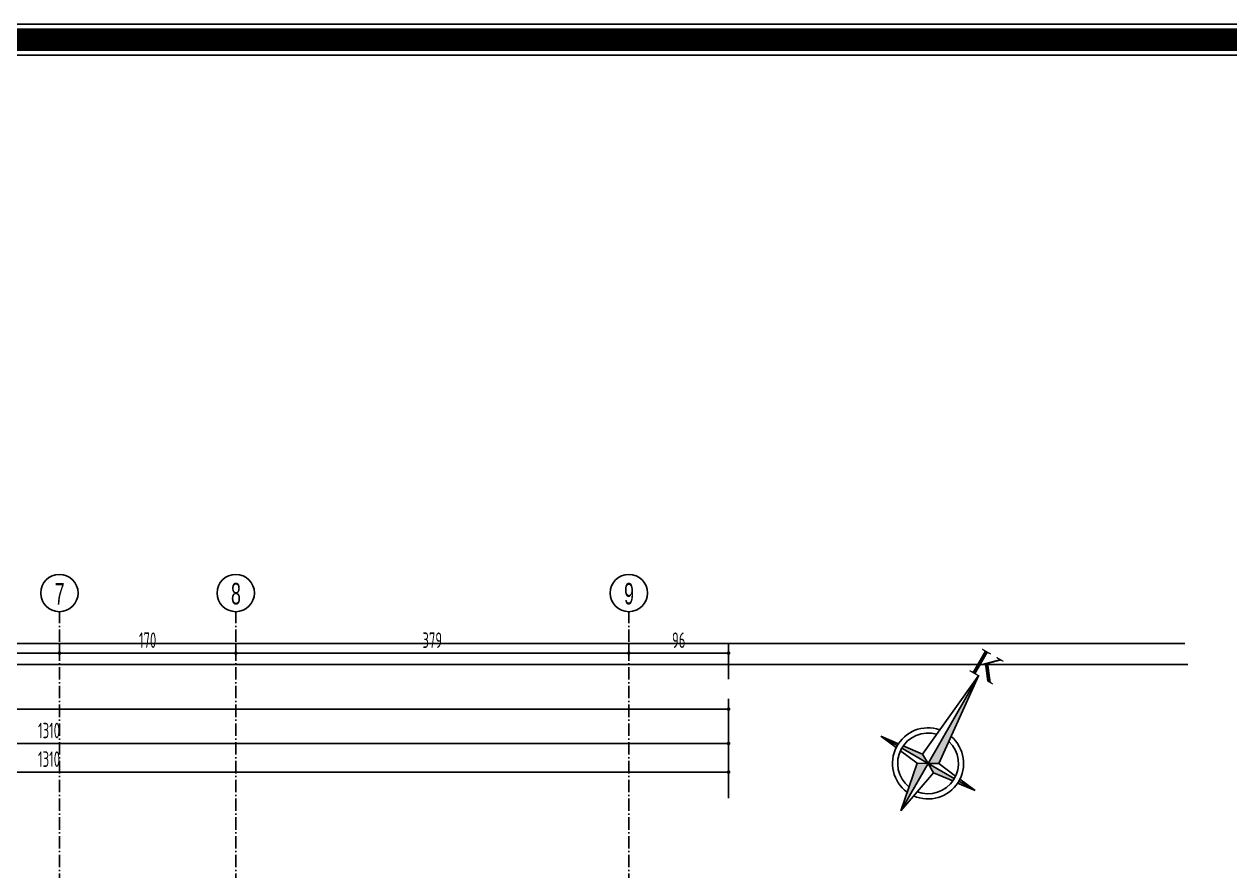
# Model space of a CAD drawing. Extents: x 41749 to 92598, y -24291 to 29432.
# Drawn here: x 47568 to 48731, y -22207 to -21391 of the extents above; entities that cross this region are included whole.
import ezdxf
from ezdxf.enums import TextEntityAlignment as Align

# ---------------------------------------------------------------- set-up
doc = ezdxf.new("R2010")
doc.units = 0
doc.header["$MEASUREMENT"] = 0
doc.header["$PDMODE"] = 3
doc.linetypes.add('ACAD_ISO10W100', pattern=[18, 12, -3, 0, -3])
doc.layers.get('0').update_dxf_attribs({"linetype": 'CONTINUOUS'})
doc.layers.get('Defpoints').update_dxf_attribs({"linetype": 'CONTINUOUS'})
for name, color, linetype in [('AKS', 10, 'CONTINUOUS'), ('doğrama', 1, 'CONTINUOUS'), ('MERBAS', 231, 'CONTINUOUS'), ('MERD', 3, 'CONTINUOUS'), ('OLCU', 3, 'CONTINUOUS'), ('TEFRIS', 12, 'CONTINUOUS'), ('YAZI', 7, 'CONTINUOUS')]:
    doc.layers.add(name, color=color, linetype=linetype)
doc.styles.add('ISIM', font='times.ttf')
doc.styles.add('OLCU', font='isocpeur.ttf', dxfattribs={"width": 0.59})
doc.dimstyles.new('OLCU3', dxfattribs={"dimscale": 0.5, "dimtxt": 30, "dimasz": 7, "dimexe": 20, "dimexo": 0, "dimgap": 10, "dimtad": 1, "dimdec": 4, "dimrnd": 0.5, "dimdsep": 46, "dimtxsty": 'OLCU', "dimblk1": 'DOT', "dimblk2": 'DOT', "dimsah": 1, "dimcen": 0.09, "dimclrt": 4, "dimadec": 0, "dimazin": 0, "dimtfac": 1, "dimtdec": 4, "dimtix": 1, "dimtmove": 2, "dimatfit": 3, "dimfxl": 0, "dimtolj": 1, "dimtzin": 0, "dimarcsym": 0})

# ---------------------------------------------------------------- blocks, each defined once
blk = doc.blocks.new('A$C0A661DCC')
at = {"layer": 'doğrama'}
h = blk.add_hatch(color=256, dxfattribs=at)
h.paths.add_polyline_path([(73.3, 210.1), (73.3, 73.3), (86, 80.4)])
h.paths.add_polyline_path([(114, 73.3), (73.3, 73.3), (86, 66.2), (113.8, 69.4, 0.023599)])
h.paths.add_polyline_path([(146.5, 73.3), (120.9, 73.3, -0.015803), (120.8, 70.2)])
h.paths.add_polyline_path([(73.3, 73.3), (60.5, 66.2), (73.3, 0)])
h.paths.add_polyline_path([(60.5, 80.4), (32.7, 77.1, 0.023599), (32.5, 73.3), (73.3, 73.3)])
h.paths.add_polyline_path([(25.7, 76.3), (0, 73.3), (25.6, 73.3, -0.015803)])
for p, q in [((73.3, 210.1), (60.5, 80.4)), ((73.3, 73.3), (73.3, 210.1)), ((73.3, 73.3), (73.3, 210.1)), ((73.3, 210.1), (86, 80.4)), ((0, 73.3), (25.7, 76.3)), ((25.6, 73.3), (0, 73.3)), ((0, 73.3), (25.7, 70.2)), ((25.6, 73.3), (0, 73.3)), ((73.3, 73.3), (32.5, 73.3)), ((73.3, 73.3), (32.5, 73.3)), ((32.7, 77.1), (60.5, 80.4)), ((32.7, 69.4), (60.5, 66.2)), ((60.5, 80.4), (73.3, 73.3)), ((60.5, 80.4), (73.3, 73.3)), ((60.5, 66.2), (73.3, 73.3)), ((60.5, 66.2), (73.3, 73.3)), ((73.3, 0), (60.5, 66.2)), ((86, 80.4), (73.3, 73.3)), ((86, 80.4), (73.3, 73.3)), ((86, 66.2), (73.3, 73.3)), ((86, 66.2), (73.3, 73.3)), ((73.3, 73.3), (114, 73.3)), ((73.3, 73.3), (114, 73.3)), ((73.3, 73.3), (73.3, 0)), ((73.3, 73.3), (73.3, 0)), ((73.3, 0), (86, 66.2)), ((113.8, 77.1), (86, 80.4)), ((113.8, 69.4), (86, 66.2)), ((146.5, 73.3), (120.8, 76.3)), ((146.5, 73.3), (120.8, 70.2)), ((120.9, 73.3), (146.5, 73.3)), ((120.9, 73.3), (146.5, 73.3)), ((142.3, 73), (142.3, 73))]:
    blk.add_line(p, q, dxfattribs=at)
for radius, start, end in [(47.7, 100.6569, 264.0217), (47.7, 275.9783, 79.3431), (40.7, 103.5333, 261.0308), (40.7, 278.9692, 76.4667)]:
    blk.add_arc((73.3, 73.3), radius, start, end, dxfattribs=at)
at = {"layer": 'doğrama', "style": 'ISIM'}
blk.add_text('K', height=35, dxfattribs=at).set_placement((76.8, 208.2), align=Align.CENTER)
blk = doc.blocks.new('DOT')
at = {"color": 0, "linetype": 'ByBlock'}
blk.add_line((-0.5, 0), (-1, 0), dxfattribs=at)
at = {"color": 0, "linetype": 'ByBlock', "const_width": 0.5}
blk.add_lwpolyline([(-0.25, 0, 1), (0.25, 0, 1)], format="xyb", close=True, dxfattribs=at)
blk = doc.blocks.new('*D2503')
at = {"layer": 'Defpoints', "color": 0, "transparency": 16777216}
for p in [(46937.4, -22111.9), (46937.4, -22237.6), (48247.4, -22296.3)]:
    blk.add_point(p, dxfattribs=at)
at = {"layer": 'OLCU', "color": 0, "lineweight": -2, "transparency": 16777216}
for p, q in [((46937.4, -22136.9), (46937.4, -22101.9)), ((48247.4, -22136.9), (48247.4, -22101.9)), ((48243.9, -22111.9), (46940.9, -22111.9))]:
    blk.add_line(p, q, dxfattribs=at)
at = {"layer": 'OLCU', "color": 0, "lineweight": -2, "transparency": 16777216, "xscale": 3.5, "yscale": 3.5, "zscale": 3.5, "rotation": 180}
blk.add_blockref('DOT', (46937.4, -22111.9), dxfattribs=at)
at = {"layer": 'OLCU', "color": 0, "lineweight": -2, "transparency": 16777216, "xscale": 3.5, "yscale": 3.5, "zscale": 3.5}
blk.add_blockref('DOT', (48247.4, -22111.9), dxfattribs=at)
at = {"layer": 'OLCU', "color": 4, "transparency": 16777216, "insert": (47592.4, -22099.4), "char_height": 15, "attachment_point": 5, "style": 'OLCU'}
blk.add_mtext('\\A1;1310', dxfattribs=at)
blk = doc.blocks.new('*D2511')
at = {"layer": 'Defpoints', "color": 0, "transparency": 16777216}
for p in [(48247.4, -22084.3), (46937.4, -22261.3), (48247.4, -22296.3)]:
    blk.add_point(p, dxfattribs=at)
at = {"layer": 'OLCU', "color": 0, "lineweight": -2, "transparency": 16777216}
for p, q in [((46937.4, -22109.3), (46937.4, -22074.3)), ((48247.4, -22109.3), (48247.4, -22074.3)), ((46940.9, -22084.3), (48243.9, -22084.3))]:
    blk.add_line(p, q, dxfattribs=at)
at = {"layer": 'OLCU', "color": 0, "lineweight": -2, "transparency": 16777216, "xscale": 3.5, "yscale": 3.5, "zscale": 3.5, "rotation": 180}
blk.add_blockref('DOT', (46937.4, -22084.3), dxfattribs=at)
at = {"layer": 'OLCU', "color": 0, "lineweight": -2, "transparency": 16777216, "xscale": 3.5, "yscale": 3.5, "zscale": 3.5}
blk.add_blockref('DOT', (48247.4, -22084.3), dxfattribs=at)
at = {"layer": 'OLCU', "color": 4, "transparency": 16777216, "insert": (47592.4, -22071.8), "char_height": 15, "attachment_point": 5, "style": 'OLCU'}
blk.add_mtext('\\A1;1310', dxfattribs=at)
blk = doc.blocks.new('*D2512')
at = {"layer": 'Defpoints', "color": 0, "transparency": 16777216}
for p in [(46057.9, -22051.2), (46057.9, -22136.9), (48247.4, -22132)]:
    blk.add_point(p, dxfattribs=at)
at = {"layer": 'OLCU', "color": 0, "lineweight": -2, "transparency": 16777216}
for p, q in [((46057.9, -22076.2), (46057.9, -22041.2)), ((48247.4, -22076.2), (48247.4, -22041.2)), ((48243.9, -22051.2), (46061.4, -22051.2))]:
    blk.add_line(p, q, dxfattribs=at)
at = {"layer": 'OLCU', "color": 0, "lineweight": -2, "transparency": 16777216, "xscale": 3.5, "yscale": 3.5, "zscale": 3.5, "rotation": 180}
blk.add_blockref('DOT', (46057.9, -22051.2), dxfattribs=at)
at = {"layer": 'OLCU', "color": 0, "lineweight": -2, "transparency": 16777216, "xscale": 3.5, "yscale": 3.5, "zscale": 3.5}
blk.add_blockref('DOT', (48247.4, -22051.2), dxfattribs=at)
at = {"layer": 'OLCU', "color": 4, "transparency": 16777216, "insert": (47152.6, -22038.7), "char_height": 15, "attachment_point": 5, "style": 'OLCU'}
blk.add_mtext('\\A1;2189.5', dxfattribs=at)
blk = doc.blocks.new('*D2558')
at = {"layer": 'Defpoints', "color": 0, "transparency": 16777216}
for p in [(48151.2, -21997.2), (48151.2, -21997.2), (48247.4, -22335)]:
    blk.add_point(p, dxfattribs=at)
at = {"layer": 'OLCU', "color": 0, "lineweight": -2, "transparency": 16777216}
for p, q in [((48151.2, -21997.2), (48151.2, -21987.2)), ((48247.4, -22022.2), (48247.4, -21987.2)), ((48243.9, -21997.2), (48154.7, -21997.2))]:
    blk.add_line(p, q, dxfattribs=at)
at = {"layer": 'OLCU', "color": 0, "lineweight": -2, "transparency": 16777216, "xscale": 3.5, "yscale": 3.5, "zscale": 3.5, "rotation": 180}
blk.add_blockref('DOT', (48151.2, -21997.2), dxfattribs=at)
at = {"layer": 'OLCU', "color": 0, "lineweight": -2, "transparency": 16777216, "xscale": 3.5, "yscale": 3.5, "zscale": 3.5}
blk.add_blockref('DOT', (48247.4, -21997.2), dxfattribs=at)
at = {"layer": 'OLCU', "color": 4, "transparency": 16777216, "insert": (48199.3, -21984.7), "char_height": 15, "attachment_point": 5, "style": 'OLCU'}
blk.add_mtext('\\A1;96', dxfattribs=at)
blk = doc.blocks.new('*D2559')
at = {"layer": 'Defpoints', "color": 0, "transparency": 16777216}
for p in [(47772.4, -21997.2), (47772.4, -21997.2), (48151.2, -21997.2)]:
    blk.add_point(p, dxfattribs=at)
at = {"layer": 'OLCU', "color": 0, "lineweight": -2, "transparency": 16777216}
for p, q in [((47772.4, -21997.2), (47772.4, -21987.2)), ((48151.2, -21997.2), (48151.2, -21987.2)), ((48147.7, -21997.2), (47775.9, -21997.2))]:
    blk.add_line(p, q, dxfattribs=at)
at = {"layer": 'OLCU', "color": 0, "lineweight": -2, "transparency": 16777216, "xscale": 3.5, "yscale": 3.5, "zscale": 3.5, "rotation": 180}
blk.add_blockref('DOT', (47772.4, -21997.2), dxfattribs=at)
at = {"layer": 'OLCU', "color": 0, "lineweight": -2, "transparency": 16777216, "xscale": 3.5, "yscale": 3.5, "zscale": 3.5}
blk.add_blockref('DOT', (48151.2, -21997.2), dxfattribs=at)
at = {"layer": 'OLCU', "color": 4, "transparency": 16777216, "insert": (47961.8, -21984.7), "char_height": 15, "attachment_point": 5, "style": 'OLCU'}
blk.add_mtext('\\A1;379', dxfattribs=at)
blk = doc.blocks.new('*D2560')
at = {"layer": 'Defpoints', "color": 0, "transparency": 16777216}
for p in [(47602.4, -21997.2), (47602.4, -21997.2), (47772.4, -21997.2)]:
    blk.add_point(p, dxfattribs=at)
at = {"layer": 'OLCU', "color": 0, "lineweight": -2, "transparency": 16777216}
for p, q in [((47602.4, -21997.2), (47602.4, -21987.2)), ((47772.4, -21997.2), (47772.4, -21987.2)), ((47768.9, -21997.2), (47605.9, -21997.2))]:
    blk.add_line(p, q, dxfattribs=at)
at = {"layer": 'OLCU', "color": 0, "lineweight": -2, "transparency": 16777216, "xscale": 3.5, "yscale": 3.5, "zscale": 3.5, "rotation": 180}
blk.add_blockref('DOT', (47602.4, -21997.2), dxfattribs=at)
at = {"layer": 'OLCU', "color": 0, "lineweight": -2, "transparency": 16777216, "xscale": 3.5, "yscale": 3.5, "zscale": 3.5}
blk.add_blockref('DOT', (47772.4, -21997.2), dxfattribs=at)
at = {"layer": 'OLCU', "color": 4, "transparency": 16777216, "insert": (47687.4, -21984.7), "char_height": 15, "attachment_point": 5, "style": 'OLCU'}
blk.add_mtext('\\A1;170', dxfattribs=at)
blk = doc.blocks.new('*D2561')
at = {"layer": 'Defpoints', "color": 0, "transparency": 16777216}
for p in [(47382.4, -21997.2), (47382.4, -21997.2), (47602.4, -21997.2)]:
    blk.add_point(p, dxfattribs=at)
at = {"layer": 'OLCU', "color": 0, "lineweight": -2, "transparency": 16777216}
for p, q in [((47382.4, -21997.2), (47382.4, -21987.2)), ((47602.4, -21997.2), (47602.4, -21987.2)), ((47598.9, -21997.2), (47385.9, -21997.2))]:
    blk.add_line(p, q, dxfattribs=at)
at = {"layer": 'OLCU', "color": 0, "lineweight": -2, "transparency": 16777216, "xscale": 3.5, "yscale": 3.5, "zscale": 3.5, "rotation": 180}
blk.add_blockref('DOT', (47382.4, -21997.2), dxfattribs=at)
at = {"layer": 'OLCU', "color": 0, "lineweight": -2, "transparency": 16777216, "xscale": 3.5, "yscale": 3.5, "zscale": 3.5}
blk.add_blockref('DOT', (47602.4, -21997.2), dxfattribs=at)
at = {"layer": 'OLCU', "color": 4, "transparency": 16777216, "insert": (47492.4, -21984.7), "char_height": 15, "attachment_point": 5, "style": 'OLCU'}
blk.add_mtext('\\A1;220', dxfattribs=at)

msp = doc.modelspace()

# ---------------------------------------------------------------- linework, layer by layer
at = {"layer": 'AKS', "linetype": 'ACAD_ISO10W100'}
for p, q in [((47602.3858, -23615.41817), (47602.3858, -21957.24438)), ((47772.3858, -23615.41817), (47772.3858, -21957.24438)), ((48151.23728, -23615.41817), (48151.23728, -21957.24438))]:
    msp.add_line(p, q, dxfattribs=at)
at = {"layer": 'MERBAS'}
for points in [[(45632.04216, -24290.68394), (45632.04216, -21390.68394), (70862.32763, -21390.68394), (70862.32763, -24290.68394)], [(45637.04216, -24285.68394), (45637.04216, -21395.68394), (70857.32763, -21395.68394), (70857.32763, -24285.68394)], [(45657.04216, -24265.68394), (45657.04216, -21415.68394), (70837.32763, -21415.68394), (70837.32763, -24265.68394)], [(45662.04216, -24260.68394), (45662.04216, -21420.68394), (70832.32763, -21420.68394), (70832.32763, -24260.68394)]]:
    msp.add_lwpolyline(points, close=True, dxfattribs=at)
at = {"layer": 'MERBAS', "const_width": 20}
msp.add_lwpolyline([(45647.04216, -24275.68394), (45647.04216, -21405.68394), (70847.32763, -21405.68394), (70847.32763, -24275.68394)], close=True, dxfattribs=at)
at = {"layer": 'TEFRIS'}
for p, q in [((45757.86467, -21988.06351), (48687.26319, -21988.06351)), ((45777.86467, -22008.06351), (48690.04855, -22008.06351))]:
    msp.add_line(p, q, dxfattribs=at)
at = {"layer": 'YAZI'}
for centre in [(47602.3858, -21939.24438), (47772.3858, -21939.24438), (48151.23728, -21939.24438)]:
    msp.add_circle(centre, 18, dxfattribs=at)

# ---------------------------------------------------------------- block references
at = {"layer": 'MERD', "color": 11, "xscale": 0.7185024000302342, "yscale": 0.7185024000302342, "zscale": 0.7185024000302342, "rotation": 330.019001807863}
msp.add_blockref('A$C0A661DCC', (48367.67054, -22122.80354), dxfattribs=at)

# ---------------------------------------------------------------- texts
at = {"layer": 'YAZI', "char_height": 20.736, "width": 360.8188416, "attachment_point": 5, "style": 'OLCU'}
for s, insert in [('{\\fArial|b0|i0|c162|p34;7}', (47602.56461, -21940.00338)), ('{\\fArial|b0|i0|c162|p34;8}', (47772.56461, -21940.00338)), ('{\\fArial|b0|i0|c162|p34;9}', (48151.41609, -21940.00338))]:
    msp.add_mtext(s, dxfattribs=dict(at, insert=insert))

# ---------------------------------------------------------------- dimensions: what is measured, and where the dimension line sits
at = {"layer": 'OLCU'}
for base, p1, p2, picture, middle in [((47382.3858, -21997.24438), (47602.3858, -21997.24438), (47382.3858, -21997.24438), '*D2561', (47492.3858, -21984.74438)), ((47602.3858, -21997.24438), (47772.3858, -21997.24438), (47602.3858, -21997.24438), '*D2560', (47687.3858, -21984.74438)), ((47772.3858, -21997.24438), (48151.23728, -21997.24438), (47772.3858, -21997.24438), '*D2559', (47961.81154, -21984.74438)), ((48151.23728, -21997.24438), (48247.3858, -22334.97063), (48151.23728, -21997.24438), '*D2558', (48199.31154, -21984.74438)), ((46057.86467, -22051.20091), (48247.3858, -22132.03903), (46057.86467, -22136.93124), '*D2512', (47152.62524, -22038.70091)), ((48247.3858, -22084.30578), (46937.3858, -22261.33906), (48247.3858, -22296.33978), '*D2511', (47592.3858, -22071.80578)), ((46937.3858, -22111.93124), (48247.3858, -22296.33978), (46937.3858, -22237.60554), '*D2503', (47592.3858, -22099.43124))]:
    dim = msp.add_linear_dim(base=base, p1=p1, p2=p2, dimstyle='OLCU3', dxfattribs=at)
    dim.commit()
    dim.dimension.update_dxf_attribs({"geometry": picture, "text_midpoint": middle})

doc.saveas('drawing.dxf')
